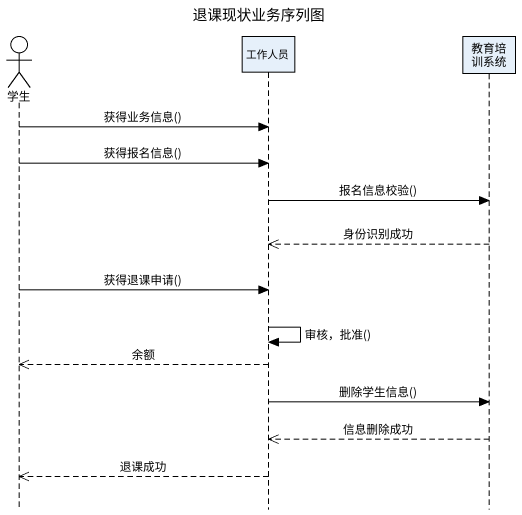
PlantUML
@startuml
title 退课现状业务序列图
hide footbox
actor 学生
participant 工作人员
participant 教育培训系统

学生 -> 工作人员 : 获得业务信息()
学生 -> 工作人员 : 获得报名信息()
工作人员 -> 教育培训系统 : 报名信息校验()
教育培训系统 -->> 工作人员 : 身份识别成功
学生 -> 工作人员 : 获得退课申请()
工作人员 -> 工作人员 : 审核，批准()
工作人员 -->> 学生 : 余额
工作人员 -> 教育培训系统 : 删除学生信息()
教育培训系统 -->> 工作人员 : 信息删除成功
工作人员 -->> 学生 : 退课成功
@enduml
